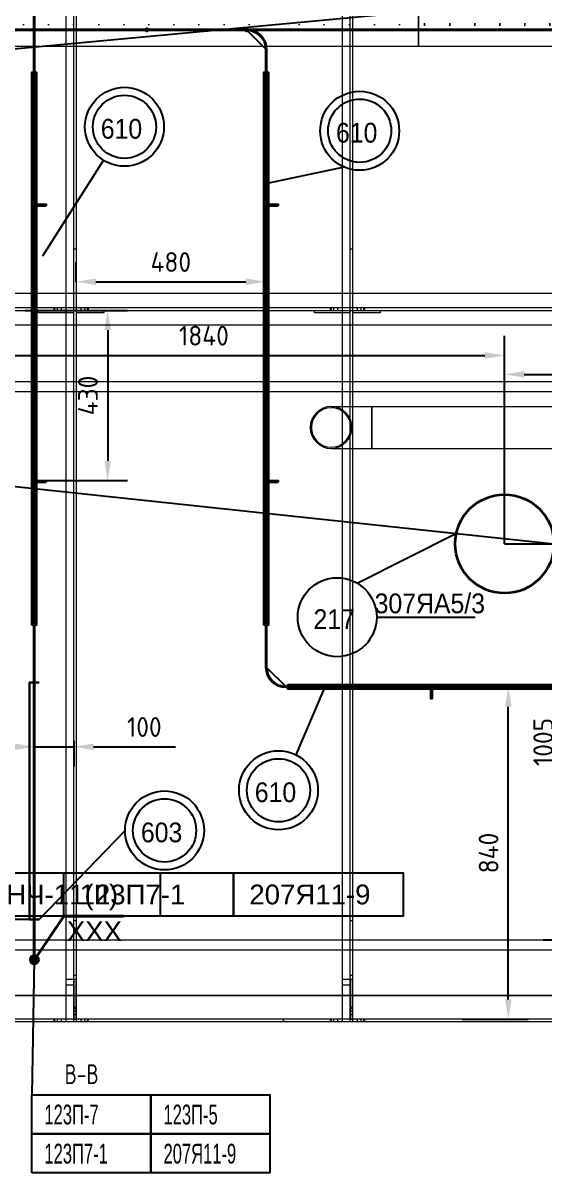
# Model space of a CAD drawing. Header units: millimetres. Extents: x -35117 to 70520, y -28859 to 27816.
# Drawn here: x 189 to 1509, y -14591 to -11680 of the extents above; entities that cross this region are included whole.
import ezdxf

# ---------------------------------------------------------------- set-up
doc = ezdxf.new("R2010")
doc.units = ezdxf.units.MM
for name, color, linetype in [('-1114', 7, 'Continuous'), ('-1513', 7, 'Continuous'), ('CABLE', 6, 'Continuous'), ('DIMENSION', 1, 'Continuous'), ('EQUIPMENT', 7, 'Continuous'), ('FORM', 7, 'Continuous'), ('Kabeli', 7, 'Continuous'), ('KabeliError', 7, 'Continuous'), ('Выноски', 7, 'Continuous'), ('ВыноскиНаПолеЧертежа', 7, 'Continuous'), ('Насыщение', 7, 'Continuous'), ('ПозицииОборудования', 7, 'Continuous'), ('ЭСН', 255, 'Continuous')]:
    doc.layers.add(name, color=color, linetype=linetype)
for name, color, linetype, lineweight in [('Hull', 1, 'Continuous', 40), ('Other', 3, 'Continuous', 60), ('ТРАССЫ', 7, 'Continuous', 40)]:
    doc.layers.add(name, color=color, linetype=linetype, lineweight=lineweight)
doc.styles.add('SIMPLEX', font='simplex.shx', dxfattribs={"width": 0.9, "height": 50})
doc.styles.get("Standard").update_dxf_attribs({"font": 'arial.ttf'})
doc.styles.add('Standard1', font='simplex.shx', dxfattribs={"height": 2.5})
doc.dimstyles.new('М_20 -1', dxfattribs={"dimscale": 0, "dimtxt": 50, "dimasz": 50, "dimexe": 50, "dimexo": 0, "dimgap": 25, "dimtad": 1, "dimdec": 0, "dimrnd": 5, "dimdsep": 46, "dimtxsty": 'SIMPLEX', "dimcen": 50, "dimclrd": 1, "dimclre": 1, "dimclrt": 3, "dimadec": 0, "dimazin": 0, "dimtfac": 1, "dimtdec": 0, "dimtmove": 0, "dimatfit": 3, "dimfxl": 1, "dimtolj": 1, "dimtzin": 0, "dimarcsym": 0})

# ---------------------------------------------------------------- blocks, each defined once
blk = doc.blocks.new('*U61')
at = {"layer": 'ЭСН', "lineweight": 30}
blk.add_lwpolyline([(600, -25), (600, 0), (0, 0), (0, -25)], dxfattribs=at)
blk = doc.blocks.new('*D83')
at = {"layer": 'Defpoints', "color": 0, "linetype": 'Continuous'}
for p in [(217.9, -13496.6), (318.1, -13496.6), (318.1, -13511.9)]:
    blk.add_point(p, dxfattribs=at)
at = {"layer": 'DIMENSION', "color": 1, "linetype": 'Continuous', "lineweight": -2}
for p, q in [((217.9, -13496.6), (217.9, -13561.9)), ((318.1, -13496.6), (318.1, -13561.9)), ((167.9, -13511.9), (117.9, -13511.9)), ((217.9, -13511.9), (318.1, -13511.9)), ((368.1, -13511.9), (575.2, -13511.9))]:
    blk.add_line(p, q, dxfattribs=at)
at = {"layer": 'DIMENSION', "color": 1, "linetype": 'Continuous'}
for points in [[(167.9, -13503.6), (167.9, -13520.3), (217.9, -13511.9)], [(368.1, -13503.6), (368.1, -13520.3), (318.1, -13511.9)]]:
    blk.add_solid(points, dxfattribs=at)
at = {"layer": 'DIMENSION', "color": 3, "linetype": 'Continuous', "insert": (496.6, -13461.9), "char_height": 50, "attachment_point": 5, "style": 'SIMPLEX'}
blk.add_mtext('\\A1;100', dxfattribs=at)
blk = doc.blocks.new('*D84')
at = {"layer": 'Defpoints', "color": 0, "linetype": 'Continuous'}
for p in [(205.4, -13949.3), (-6.1, -14201.2), (156.3, -14201.2)]:
    blk.add_point(p, dxfattribs=at)
at = {"layer": 'DIMENSION', "color": 1, "linetype": 'Continuous', "lineweight": -2}
for p, q in [((205.4, -13949.3), (-56.1, -13949.3)), ((-6.1, -13999.3), (-6.1, -14151.2)), ((156.3, -14201.2), (-56.1, -14201.2))]:
    blk.add_line(p, q, dxfattribs=at)
at = {"layer": 'DIMENSION', "color": 1, "linetype": 'Continuous'}
for points in [[(-14.4, -13999.3), (2.2, -13999.3), (-6.1, -13949.3)], [(-14.4, -14151.2), (2.2, -14151.2), (-6.1, -14201.2)]]:
    blk.add_solid(points, dxfattribs=at)
at = {"layer": 'DIMENSION', "color": 3, "linetype": 'Continuous', "insert": (-56.1, -14075.3), "char_height": 50, "attachment_point": 5, "rotation": 90, "style": 'SIMPLEX'}
blk.add_mtext('\\A1;250', dxfattribs=at)
blk = doc.blocks.new('*D96')
at = {"layer": 'Defpoints', "color": 0, "linetype": 'Continuous'}
for p in [(195.2, -12407.2), (247.9, -12838.3), (403.8, -12838.3)]:
    blk.add_point(p, dxfattribs=at)
at = {"layer": 'DIMENSION', "color": 1, "linetype": 'Continuous', "lineweight": -2}
for p, q in [((195.2, -12407.2), (453.8, -12407.2)), ((403.8, -12457.2), (403.8, -12788.3)), ((247.9, -12838.3), (453.8, -12838.3))]:
    blk.add_line(p, q, dxfattribs=at)
at = {"layer": 'DIMENSION', "color": 1, "linetype": 'Continuous'}
for points in [[(395.5, -12457.2), (412.2, -12457.2), (403.8, -12407.2)], [(395.5, -12788.3), (412.2, -12788.3), (403.8, -12838.3)]]:
    blk.add_solid(points, dxfattribs=at)
at = {"layer": 'DIMENSION', "color": 3, "linetype": 'Continuous', "insert": (353.8, -12622.8), "char_height": 50, "attachment_point": 5, "rotation": 90, "style": 'SIMPLEX'}
blk.add_mtext('\\A1;430', dxfattribs=at)
blk = doc.blocks.new('*D98')
at = {"layer": 'Defpoints', "color": 0, "linetype": 'Continuous'}
for p in [(803.5, -12170.3), (324.1, -12335), (803.5, -12334.9)]:
    blk.add_point(p, dxfattribs=at)
at = {"layer": 'DIMENSION', "color": 1, "linetype": 'Continuous', "lineweight": -2}
for p, q in [((803.5, -12170.3), (803.5, -12384.9)), ((324.1, -12335), (324.1, -12284.9)), ((374.1, -12334.9), (753.5, -12334.9))]:
    blk.add_line(p, q, dxfattribs=at)
at = {"layer": 'DIMENSION', "color": 1, "linetype": 'Continuous'}
for points in [[(374.1, -12326.5), (374.1, -12343.2), (324.1, -12334.9)], [(753.5, -12326.5), (753.5, -12343.2), (803.5, -12334.9)]]:
    blk.add_solid(points, dxfattribs=at)
at = {"layer": 'DIMENSION', "color": 3, "linetype": 'Continuous', "insert": (563.8, -12284.9), "char_height": 50, "attachment_point": 5, "style": 'SIMPLEX'}
blk.add_mtext('\\A1;480', dxfattribs=at)
blk = doc.blocks.new('*D99')
at = {"layer": 'Defpoints', "color": 0, "linetype": 'Continuous'}
for p in [(1418.6, -13360.5), (1469.8, -13360.5), (1302, -14201.2)]:
    blk.add_point(p, dxfattribs=at)
at = {"layer": 'DIMENSION', "color": 1, "linetype": 'Continuous', "lineweight": -2}
for p, q in [((1469.8, -13360.5), (1368.6, -13360.5)), ((1418.6, -14151.2), (1418.6, -13410.5)), ((1302, -14201.2), (1468.6, -14201.2))]:
    blk.add_line(p, q, dxfattribs=at)
at = {"layer": 'DIMENSION', "color": 1, "linetype": 'Continuous'}
for points in [[(1410.3, -13410.5), (1426.9, -13410.5), (1418.6, -13360.5)], [(1410.3, -14151.2), (1426.9, -14151.2), (1418.6, -14201.2)]]:
    blk.add_solid(points, dxfattribs=at)
at = {"layer": 'DIMENSION', "color": 3, "linetype": 'Continuous', "insert": (1368.6, -13780.9), "char_height": 50, "attachment_point": 5, "rotation": 90, "style": 'SIMPLEX'}
blk.add_mtext('\\A1;840', dxfattribs=at)
blk = doc.blocks.new('*D137')
at = {"layer": 'Defpoints', "color": 0, "linetype": 'Continuous'}
for p in [(1409.1, -12998.2), (1557, -14001.2), (1573.5, -14001.2)]:
    blk.add_point(p, dxfattribs=at)
at = {"layer": 'DIMENSION', "color": 1, "linetype": 'Continuous', "lineweight": -2}
for p, q in [((1409.1, -12998.2), (1607, -12998.2)), ((1557, -13048.2), (1557, -13951.2)), ((1573.5, -14001.2), (1507, -14001.2))]:
    blk.add_line(p, q, dxfattribs=at)
at = {"layer": 'DIMENSION', "color": 1, "linetype": 'Continuous'}
for points in [[(1548.7, -13048.2), (1565.3, -13048.2), (1557, -12998.2)], [(1548.7, -13951.2), (1565.3, -13951.2), (1557, -14001.2)]]:
    blk.add_solid(points, dxfattribs=at)
at = {"layer": 'DIMENSION', "color": 3, "linetype": 'Continuous', "insert": (1507, -13499.7), "char_height": 50, "attachment_point": 5, "rotation": 90, "style": 'SIMPLEX'}
blk.add_mtext('\\A1;1005', dxfattribs=at)
blk = doc.blocks.new('*D138')
at = {"layer": 'Defpoints', "color": 0, "linetype": 'Continuous'}
for p in [(2218, -12569.3), (2218, -12895.6), (1409.1, -12998.2)]:
    blk.add_point(p, dxfattribs=at)
at = {"layer": 'DIMENSION', "color": 1, "linetype": 'Continuous', "lineweight": -2}
for p, q in [((1409.1, -12998.2), (1409.1, -12519.3)), ((2218, -12895.6), (2218, -12519.3)), ((1459.1, -12569.3), (2168, -12569.3))]:
    blk.add_line(p, q, dxfattribs=at)
at = {"layer": 'DIMENSION', "color": 1, "linetype": 'Continuous'}
for points in [[(1459.1, -12561), (1459.1, -12577.7), (1409.1, -12569.3)], [(2168, -12561), (2168, -12577.7), (2218, -12569.3)]]:
    blk.add_solid(points, dxfattribs=at)
at = {"layer": 'DIMENSION', "color": 3, "linetype": 'Continuous', "insert": (1813.5, -12519.3), "char_height": 50, "attachment_point": 5, "style": 'SIMPLEX'}
blk.add_mtext('\\A1;810', dxfattribs=at)
blk = doc.blocks.new('*D139')
at = {"layer": 'Defpoints', "color": 0, "linetype": 'Continuous'}
for p in [(1409.1, -12521.4), (-432.9, -12998.2), (1409.1, -12998.2)]:
    blk.add_point(p, dxfattribs=at)
at = {"layer": 'DIMENSION', "color": 1, "linetype": 'Continuous', "lineweight": -2}
for p, q in [((-432.9, -12998.2), (-432.9, -12471.4)), ((1409.1, -12998.2), (1409.1, -12471.4)), ((-382.9, -12521.4), (1359.1, -12521.4))]:
    blk.add_line(p, q, dxfattribs=at)
at = {"layer": 'DIMENSION', "color": 1, "linetype": 'Continuous'}
for points in [[(-382.9, -12513.1), (-382.9, -12529.8), (-432.9, -12521.4)], [(1359.1, -12513.1), (1359.1, -12529.8), (1409.1, -12521.4)]]:
    blk.add_solid(points, dxfattribs=at)
at = {"layer": 'DIMENSION', "color": 3, "linetype": 'Continuous', "insert": (647.6, -12471.4), "char_height": 50, "attachment_point": 5, "style": 'SIMPLEX'}
blk.add_mtext('\\A1;1840', dxfattribs=at)
blk = doc.blocks.new('*U369')
for p, q in [((0, 0), (74.4, 110.2)), ((74.4, 110.2), (225.6, 110.2))]:
    blk.add_line(p, q)
blk.add_circle((0, 0), 10)
blk.add_circle((0, 0), 10)
for tag, p in [('НАЗВАНИЕ_ПЕРЕХОДА', (86.2, 116.4)), ('СПРАВКА_ПЕРЕХОДА', (82, 47.2))]:
    blk.add_attdef(tag, p, '', height=50)
at = {"flags": 1}
for tag, p in [('ДЛИНА_ПЕРЕХОДА', (104.7, -170.5)), ('СУФИКС', (95, -250.5)), ('ID_перех', (95, -319.4))]:
    blk.add_attdef(tag, p, '', height=50, dxfattribs=at)

msp = doc.modelspace()

# ---------------------------------------------------------------- hatches: boundary and pattern name
at = {"layer": 'CABLE', "lineweight": 0}
h = msp.add_hatch(dxfattribs=at)
h.set_pattern_fill('DOTS', color=6, scale=40)
h.paths.add_polyline_path([(-1809.16, -11438.228), (-1809.16, -11738.228), (1190.84, -11738.228), (1190.84, -11438.228)])
edge = h.paths.add_edge_path()
edge.add_line((-2259.159, -11888.228), (-1959.16, -11888.228))
edge.add_arc((-1809.16, -11888.228), 150, 135.000086, 180.000063, ccw=False)
edge.add_arc((-1809.16, -11888.228), 150, 89.999937, 134.999914, ccw=False)
edge.add_line((-1809.16, -11738.228), (-1809.16, -11438.228))
edge.add_arc((-1809.16, -11888.227), 449.999, 90.000073, 135.000109)
edge.add_arc((-1809.161, -11888.228), 449.999, 134.999995, 180.000057)
h.paths.add_polyline_path([(-2259.159, -11888.228), (-2259.159, -14201.247), (-1959.16, -14201.247), (-1959.16, -11888.228)])
at = {"layer": 'ТРАССЫ'}
h = msp.add_hatch(dxfattribs=at)
h.set_pattern_fill('DOTS', color=6, scale=40)
h.paths.add_polyline_path([(1190.84, -11438.228), (1190.84, -11738.228), (2184.492, -11738.228), (2184.492, -11438.228)])

# ---------------------------------------------------------------- linework, layer by layer
at = {"layer": '-1114', "color": 4, "lineweight": 0}
for p, q in [((318.066, -13951.247), (324.067, -13951.247)), ((1018.066, -13951.247), (1024.067, -13951.247))]:
    msp.add_line(p, q, dxfattribs=at)
at = {"layer": '-1513', "color": 34, "lineweight": 0}
for p, q in [((2359.32, -14141.247), (-3176.02, -14141.247)), ((-3176.02, -14141.247), (2359.32, -14141.247))]:
    msp.add_line(p, q, dxfattribs=at)
for points in [[(211.901, -13204.322), (211.901, -11804.322), (223.901, -11804.322), (223.901, -13204.322)], [(799.511, -13204.322), (799.511, -11804.322), (811.511, -11804.322), (811.511, -13204.322)], [(859.829, -13354.496), (2259.829, -13354.496), (2259.829, -13366.496), (859.829, -13366.496)]]:
    msp.add_lwpolyline(points, close=True)
for points in [[(219.901, -12170.322), (215.901, -12170.322), (215.901, -12138.322), (247.901, -12138.322), (247.901, -12142.322)], [(219.901, -12170.322), (219.901, -12142.322), (247.901, -12142.322)], [(807.511, -12170.322), (803.511, -12170.322), (803.511, -12138.322), (835.511, -12138.322), (835.511, -12142.322)], [(807.511, -12170.322), (807.511, -12142.322), (835.511, -12142.322)], [(219.901, -12870.322), (215.901, -12870.322), (215.901, -12838.322), (247.901, -12838.322), (247.901, -12842.322)], [(219.901, -12870.322), (219.901, -12842.322), (247.901, -12842.322)], [(807.511, -12870.322), (803.511, -12870.322), (803.511, -12838.322), (835.511, -12838.322), (835.511, -12842.322)], [(807.511, -12870.322), (807.511, -12842.322), (835.511, -12842.322)], [(1193.829, -13362.496), (1193.829, -13358.496), (1225.829, -13358.496), (1225.829, -13390.496), (1221.829, -13390.496)], [(1193.829, -13362.496), (1221.829, -13362.496), (1221.829, -13390.496)]]:
    msp.add_lwpolyline(points)
at = {"layer": 'CABLE', "color": 6, "lineweight": 0}
for points in [[(-1809.16, -11438.228), (-1809.16, -11738.228), (1190.84, -11738.228), (1190.84, -11438.228), (-1809.16, -11438.228)], [(1190.84, -11438.228), (1190.84, -11738.228), (2184.492, -11738.228), (2184.492, -11438.228), (1190.84, -11438.228)]]:
    msp.add_lwpolyline(points, dxfattribs=at)
at = {"layer": 'CABLE', "color": 6, "linetype": 'Continuous', "lineweight": 50}
msp.add_circle((217.901, -14051.247), 8.849, dxfattribs=at)
at = {"layer": 'EQUIPMENT', "color": 2, "linetype": 'Continuous', "lineweight": 35}
msp.add_circle((1409.066, -12998.247), 125, dxfattribs=at)
at = {"layer": 'Hull', "color": 86, "linetype": 'Continuous', "lineweight": 20}
for p, q in [((268.066, -12401.247), (-375.933, -12401.247)), ((-375.933, -12407.247), (268.066, -12407.247)), ((268.066, -12407.247), (268.066, -12401.247)), ((268.066, -12401.247), (268.066, -12407.247)), ((270.35, -12401.247), (268.066, -12401.247)), ((268.066, -12407.247), (270.35, -12407.247)), ((270.35, -12407.247), (270.35, -12401.247)), ((276.854, -12401.247), (270.35, -12401.247)), ((270.35, -12407.247), (276.854, -12407.247)), ((276.854, -12407.247), (276.854, -12401.247)), ((286.586, -12401.247), (276.854, -12401.247)), ((276.854, -12407.247), (286.586, -12407.247)), ((286.586, -12407.247), (286.586, -12401.247)), ((298.066, -12401.247), (286.586, -12401.247)), ((286.586, -12407.247), (298.066, -12407.247)), ((298.066, -12401.247), (298.066, -12407.247)), ((324.067, -12401.247), (298.066, -12401.247)), ((298.066, -12407.247), (324.067, -12407.247)), ((324.067, -12401.247), (324.067, -12407.247)), ((335.547, -12401.247), (324.067, -12401.247)), ((324.067, -12407.247), (335.547, -12407.247)), ((335.547, -12401.247), (335.547, -12407.247)), ((345.279, -12401.247), (335.547, -12401.247)), ((335.547, -12407.247), (345.279, -12407.247)), ((345.279, -12401.247), (345.279, -12407.247)), ((351.783, -12401.247), (345.279, -12401.247)), ((345.279, -12407.247), (351.783, -12407.247)), ((351.783, -12401.247), (351.783, -12407.247)), ((354.066, -12401.247), (351.783, -12401.247)), ((351.783, -12407.247), (354.066, -12407.247)), ((354.066, -12401.247), (354.066, -12407.247)), ((968.066, -12401.247), (354.066, -12401.247)), ((354.066, -12407.247), (354.066, -12401.247)), ((354.066, -12407.247), (968.066, -12407.247)), ((968.066, -12407.247), (968.066, -12401.247)), ((968.066, -12401.247), (968.066, -12407.247)), ((970.35, -12401.247), (968.066, -12401.247)), ((968.066, -12407.247), (970.35, -12407.247)), ((970.35, -12407.247), (970.35, -12401.247)), ((976.854, -12401.247), (970.35, -12401.247)), ((970.35, -12407.247), (976.854, -12407.247)), ((976.854, -12407.247), (976.854, -12401.247)), ((986.586, -12401.247), (976.854, -12401.247)), ((976.854, -12407.247), (986.586, -12407.247)), ((986.586, -12407.247), (986.586, -12401.247)), ((998.066, -12401.247), (986.586, -12401.247)), ((986.586, -12407.247), (998.066, -12407.247)), ((998.066, -12401.247), (998.066, -12407.247)), ((1024.067, -12401.247), (998.066, -12401.247)), ((998.066, -12407.247), (1024.067, -12407.247)), ((1024.067, -12401.247), (1024.067, -12407.247)), ((1035.547, -12401.247), (1024.067, -12401.247)), ((1024.067, -12407.247), (1035.547, -12407.247)), ((1035.547, -12401.247), (1035.547, -12407.247)), ((1045.279, -12401.247), (1035.547, -12401.247)), ((1035.547, -12407.247), (1045.279, -12407.247)), ((1045.279, -12401.247), (1045.279, -12407.247)), ((1051.783, -12401.247), (1045.279, -12401.247)), ((1045.279, -12407.247), (1051.783, -12407.247)), ((1051.783, -12401.247), (1051.783, -12407.247)), ((1054.067, -12401.247), (1051.783, -12401.247)), ((1051.783, -12407.247), (1054.067, -12407.247)), ((1054.067, -12401.247), (1054.067, -12407.247)), ((1718.066, -12401.247), (1054.067, -12401.247)), ((1054.067, -12407.247), (1054.067, -12401.247)), ((1054.067, -12407.247), (1718.066, -12407.247)), ((318.066, -14091.247), (318.066, -13951.247)), ((324.067, -13951.247), (324.067, -14091.247)), ((1018.066, -14091.247), (1018.066, -13951.247)), ((1024.067, -13951.247), (1024.067, -14091.247)), ((324.067, -14091.247), (318.066, -14091.247)), ((318.066, -14101.247), (318.066, -14091.247)), ((324.067, -14101.247), (318.066, -14101.247)), ((318.066, -14101.247), (318.066, -14171.247)), ((324.067, -14101.247), (318.066, -14101.247)), ((324.067, -14091.247), (324.067, -14101.247)), ((324.067, -14171.247), (324.067, -14101.247)), ((1024.067, -14091.247), (1018.066, -14091.247)), ((1018.066, -14101.247), (1018.066, -14091.247)), ((1024.067, -14101.247), (1018.066, -14101.247)), ((1018.066, -14101.247), (1018.066, -14171.247)), ((1024.067, -14101.247), (1018.066, -14101.247)), ((1024.067, -14091.247), (1024.067, -14101.247)), ((1024.067, -14171.247), (1024.067, -14101.247)), ((318.066, -14171.247), (324.067, -14171.247)), ((324.067, -14171.247), (318.066, -14171.247)), ((318.066, -14171.247), (318.066, -14173.531)), ((318.066, -14173.531), (324.067, -14173.531)), ((318.066, -14173.531), (318.066, -14180.033)), ((324.067, -14173.531), (324.067, -14171.247)), ((324.067, -14180.033), (324.067, -14173.531)), ((1018.066, -14171.247), (1024.067, -14171.247)), ((1024.067, -14171.247), (1018.066, -14171.247)), ((1018.066, -14171.247), (1018.066, -14173.531)), ((1018.066, -14173.531), (1024.067, -14173.531)), ((1018.066, -14173.531), (1018.066, -14180.033)), ((1024.067, -14173.531), (1024.067, -14171.247)), ((1024.067, -14180.033), (1024.067, -14173.531)), ((268.066, -14201.247), (-308.934, -14201.247)), ((268.066, -14207.247), (268.066, -14201.247)), ((268.066, -14201.247), (268.066, -14207.247)), ((270.35, -14201.247), (268.066, -14201.247)), ((270.35, -14207.247), (270.35, -14201.247)), ((276.854, -14201.247), (270.35, -14201.247)), ((276.854, -14207.247), (276.854, -14201.247)), ((286.586, -14201.247), (276.854, -14201.247)), ((286.586, -14207.247), (286.586, -14201.247)), ((298.066, -14201.247), (286.586, -14201.247)), ((298.066, -14201.247), (298.066, -14207.247)), ((324.067, -14201.247), (298.066, -14201.247)), ((318.066, -14180.033), (324.067, -14180.033)), ((318.066, -14180.033), (318.066, -14189.766)), ((318.066, -14189.766), (324.067, -14189.766)), ((318.066, -14189.766), (318.066, -14201.247)), ((318.066, -14201.247), (324.067, -14201.247)), ((324.067, -14189.766), (324.067, -14180.033)), ((324.067, -14201.247), (324.067, -14189.766)), ((324.067, -14201.247), (324.067, -14207.247)), ((335.547, -14201.247), (324.067, -14201.247)), ((335.547, -14201.247), (335.547, -14207.247)), ((345.279, -14201.247), (335.547, -14201.247)), ((345.279, -14201.247), (345.279, -14207.247)), ((351.783, -14201.247), (345.279, -14201.247)), ((351.783, -14201.247), (351.783, -14207.247)), ((354.066, -14201.247), (351.783, -14201.247)), ((354.066, -14201.247), (354.066, -14207.247)), ((849.067, -14201.247), (354.066, -14201.247)), ((354.066, -14207.247), (354.066, -14201.247)), ((849.067, -14201.247), (849.067, -14207.247)), ((968.066, -14201.247), (849.067, -14201.247)), ((849.067, -14207.247), (849.067, -14201.247)), ((968.066, -14207.247), (968.066, -14201.247)), ((968.066, -14201.247), (968.066, -14207.247)), ((970.35, -14201.247), (968.066, -14201.247)), ((970.35, -14207.247), (970.35, -14201.247)), ((976.854, -14201.247), (970.35, -14201.247)), ((976.854, -14207.247), (976.854, -14201.247)), ((986.586, -14201.247), (976.854, -14201.247)), ((986.586, -14207.247), (986.586, -14201.247)), ((998.066, -14201.247), (986.586, -14201.247)), ((998.066, -14201.247), (998.066, -14207.247)), ((1024.067, -14201.247), (998.066, -14201.247)), ((1018.066, -14180.033), (1024.067, -14180.033)), ((1018.066, -14180.033), (1018.066, -14189.766)), ((1018.066, -14189.766), (1024.067, -14189.766)), ((1018.066, -14189.766), (1018.066, -14201.247)), ((1018.066, -14201.247), (1024.067, -14201.247)), ((1024.067, -14189.766), (1024.067, -14180.033)), ((1024.067, -14201.247), (1024.067, -14189.766)), ((1024.067, -14201.247), (1024.067, -14207.247)), ((1035.547, -14201.247), (1024.067, -14201.247)), ((1035.547, -14201.247), (1035.547, -14207.247)), ((1045.279, -14201.247), (1035.547, -14201.247)), ((1045.279, -14201.247), (1045.279, -14207.247)), ((1051.783, -14201.247), (1045.279, -14201.247)), ((1051.783, -14201.247), (1051.783, -14207.247)), ((1054.067, -14201.247), (1051.783, -14201.247)), ((1054.067, -14201.247), (1054.067, -14207.247)), ((1651.066, -14201.247), (1054.067, -14201.247)), ((1054.067, -14207.247), (1054.067, -14201.247)), ((-3180.934, -14207.247), (2419.066, -14207.247)), ((-308.934, -14207.247), (268.066, -14207.247)), ((354.066, -14207.247), (849.067, -14207.247)), ((849.067, -14207.247), (968.066, -14207.247)), ((1054.067, -14207.247), (1651.066, -14207.247))]:
    msp.add_line(p, q, dxfattribs=at)
for points in [[(318.066, -11267.733), (288.426, -11267.732), (2359.246, -11267.748), (2359.121, -14141.216), (-3116.269, -14141.265), (-3116.269, -10157.28), (318.066, -10157.33), (318.066, -10507.331), (-475.325, -10507.348), (-475.325, -10851.537), (318.066, -10851.475), (318.066, -11267.733)], [(1018.066, -11695.247), (1018.066, -11214.398), (998.066, -11238.233), (998.066, -11695.247), (1018.066, -11695.247)], [(1024.067, -11207.247), (1024.067, -11695.247), (1018.066, -11695.247), (1018.066, -11207.247), (1024.067, -11207.247)], [(318.066, -11695.247), (318.066, -11273.397), (298.066, -11297.232), (298.066, -11695.247), (318.066, -11695.247)], [(324.067, -11266.247), (324.067, -11695.247), (318.066, -11695.247), (318.066, -11266.247), (324.067, -11266.247)], [(318.066, -14207.246), (318.066, -11695.247), (298.066, -11695.247), (298.066, -14207.246)], [(318.066, -14207.246), (318.066, -11695.247), (324.067, -11695.247)], [(324.067, -11695.247), (324.067, -14207.246)], [(1018.066, -14207.245), (1018.066, -11695.247), (998.066, -11695.247), (998.066, -14207.245)], [(1018.066, -14207.245), (1018.066, -11695.247), (1024.067, -11695.247)], [(1024.067, -11695.247), (1024.067, -14207.245)], [(324.067, -12251.247), (324.067, -12401.247), (318.066, -12401.247), (318.066, -12251.247), (324.067, -12251.247)], [(1024.067, -12251.247), (1024.067, -12401.247), (1018.066, -12401.247), (1018.066, -12251.247), (1024.067, -12251.247)], [(-195.934, -12364.247), (-195.934, -12444.247), (1544.066, -12444.247), (1544.066, -12364.247), (-195.934, -12364.247)], [(228.067, -12407.247), (317.067, -12407.247), (317.067, -12413.247), (228.067, -12413.247), (228.067, -12407.247)], [(325.066, -12407.247), (394.066, -12407.247), (394.066, -12413.247), (325.066, -12413.247), (325.066, -12407.247)], [(928.067, -12407.247), (1017.067, -12407.247), (1017.067, -12413.247), (928.067, -12413.247), (928.067, -12407.247)], [(1025.066, -12407.247), (1094.066, -12407.247), (1094.066, -12413.247), (1025.066, -12413.247), (1025.066, -12407.247)], [(318.066, -14101.247), (298.066, -14101.247), (298.066, -14114.639), (318.066, -14114.639), (318.066, -14101.247)], [(1018.066, -14101.247), (998.066, -14101.247), (998.066, -14114.639), (1018.066, -14114.639), (1018.066, -14101.247)], [(2359.32, -14201.248), (-3176.02, -14201.247), (-3176.02, -14141.247)]]:
    msp.add_lwpolyline(points, dxfattribs=at)
at = {"layer": 'Kabeli', "color": 5}
for points in [[(-1284.697, -10208.955), (-1285.032, -10209.145), (-1285.032, -11647.325), (-1235.032, -11697.325), (503.318, -11697.325), (503.318, -11697.325), (755.511, -11697.325), (1588.105, -11697.325), (1638.105, -11647.325), (1638.105, -11311.92), (1638.439, -11311.73)], [(-1284.697, -10208.955), (-1285.032, -10209.145), (-1285.032, -11647.325), (-1235.032, -11697.325), (503.318, -11697.325), (503.318, -11697.325), (755.511, -11697.325), (1588.105, -11697.325), (1638.105, -11647.325), (1638.105, -11311.92), (1638.439, -11311.73)], [(1638.439, -11311.73), (1638.105, -11311.92), (1638.105, -11647.325), (1588.105, -11697.325), (755.511, -11697.325), (503.318, -11697.325), (503.318, -11697.325), (-1235.032, -11697.325), (-1235.032, -11697.325), (-1335.032, -11697.325), (-1515.958, -11697.325), (-1515.958, -11697.325), (-1803.55, -11697.325), (-2003.55, -11897.325), (-2003.55, -12158.301), (-2003.55, -13290.999), (-1953.55, -13340.999), (-1578.263, -13340.999), (-1528.263, -13390.999), (-1528.263, -14001.247), (-1528.263, -14239.448), (-1528.263, -14239.448)], [(1638.439, -11311.73), (1638.105, -11311.92), (1638.105, -11647.325), (1588.105, -11697.325), (755.511, -11697.325), (503.318, -11697.325), (503.318, -11697.325), (-1235.032, -11697.325), (-1235.032, -11697.325), (-1335.032, -11697.325), (-1515.958, -11697.325), (-1515.958, -11697.325), (-1803.55, -11697.325), (-2003.55, -11897.325), (-2003.55, -12158.301), (-2003.55, -13290.999), (-1953.55, -13340.999), (-1578.263, -13340.999), (-1528.263, -13390.999), (-1528.263, -14001.247), (-1528.263, -14239.448), (-1528.263, -14239.448)], [(2269.961, -13360.496), (855.511, -13360.496), (805.511, -13310.496), (805.511, -11747.325), (755.511, -11697.325), (755.511, -11697.325), (755.511, -11697.325), (503.318, -11697.325), (503.318, -11697.325), (-1235.032, -11697.325), (-1235.032, -11697.325), (-1335.032, -11697.325), (-1515.958, -11697.325), (-1515.958, -11697.325), (-1803.55, -11697.325), (-2003.55, -11897.325), (-2003.55, -12158.301), (-2003.55, -13290.999), (-1953.55, -13340.999), (-1578.263, -13340.999), (-1528.263, -13390.999), (-1528.263, -14001.247), (-1528.263, -14239.448), (-1528.263, -14239.448)], [(-1257.428, -14051.057), (-1257.762, -14051.247), (-1478.263, -14051.247), (-1528.263, -14001.247), (-1528.263, -14001.247), (-1528.263, -14001.247), (-1528.263, -13390.999), (-1578.263, -13340.999), (-1953.55, -13340.999), (-2003.55, -13290.999), (-2003.55, -12158.301), (-2003.55, -11897.325), (-1803.55, -11697.325), (-1515.958, -11697.325), (-1515.958, -11697.325), (-1335.032, -11697.325), (-1235.032, -11697.325), (-1235.032, -11697.325), (503.318, -11697.325), (503.318, -11697.325), (755.511, -11697.325), (1588.105, -11697.325)], [(-1257.428, -14051.057), (-1257.762, -14051.247), (-1478.263, -14051.247), (-1528.263, -14001.247), (-1528.263, -14001.247), (-1528.263, -14001.247), (-1528.263, -13390.999), (-1578.263, -13340.999), (-1953.55, -13340.999), (-2003.55, -13290.999), (-2003.55, -12158.301), (-2003.55, -11897.325), (-1803.55, -11697.325), (-1515.958, -11697.325), (-1515.958, -11697.325), (-1335.032, -11697.325), (-1235.032, -11697.325), (-1235.032, -11697.325), (503.318, -11697.325), (503.318, -11697.325), (755.511, -11697.325), (1588.105, -11697.325)], [(-1865.362, -12614.94), (-1865.362, -12614.94), (-1953.55, -12614.94), (-2003.55, -12564.94), (-2003.55, -12158.301), (-2003.55, -12158.301), (-2003.55, -11897.325), (-1803.55, -11697.325), (-1515.958, -11697.325), (-1515.958, -11697.325), (-1335.032, -11697.325), (-1235.032, -11697.325), (-1235.032, -11697.325), (503.318, -11697.325), (503.318, -11697.325), (755.511, -11697.325), (755.511, -11697.325), (755.511, -11697.325), (805.511, -11747.325), (805.511, -13310.496), (855.511, -13360.496), (2269.961, -13360.496)], [(-1431.753, -12172.225), (-1431.753, -12172.225), (-1335.032, -12172.225), (-1285.032, -12122.225), (-1285.032, -12095.143), (-1285.032, -12095.143), (-1285.032, -11747.325), (-1335.032, -11697.325), (-1335.032, -11697.325), (-1335.032, -11697.325), (-1235.032, -11697.325), (-1235.032, -11697.325), (503.318, -11697.325), (503.318, -11697.325), (755.511, -11697.325), (755.511, -11697.325), (755.511, -11697.325), (805.511, -11747.325), (805.511, -13310.496), (855.511, -13360.496), (2269.961, -13360.496), (2319.961, -13410.496), (2319.961, -13451.247), (2320.295, -13451.057)]]:
    msp.add_lwpolyline(points, dxfattribs=at)
at = {"layer": 'Kabeli', "color": 231}
for points in [[(218.235, -14051.057), (217.901, -14051.247), (217.901, -11563.935), (217.901, -11563.935), (167.901, -11513.935), (167.901, -11513.935), (45.947, -11513.935), (45.947, -11513.935), (45.947, -11513.935), (-4.053, -11463.935), (-4.053, -11463.935), (-4.053, -11463.935), (-4.053, -10209.145), (-3.719, -10208.955)], [(218.235, -14051.057), (217.901, -14051.247), (217.901, -11563.935), (217.901, -11563.935), (267.901, -11513.935), (396, -11513.935), (396, -11513.935), (1380.782, -11513.935), (2124.425, -11513.935), (2124.425, -11513.935), (2359.02, -11513.935), (2643.004, -11513.935), (2643.004, -11513.935)]]:
    msp.add_lwpolyline(points, dxfattribs=at)
at = {"layer": 'Kabeli', "color": 2}
for centre in [(503.318, -11697.325), (503.318, -11697.325), (755.511, -11697.325)]:
    msp.add_circle(centre, 4, dxfattribs=at)
at = {"layer": 'Kabeli', "color": 6}
msp.add_circle((217.901, -14051.247), 4, dxfattribs=at)
msp.add_circle((217.901, -14051.247), 4, dxfattribs=at)
at = {"layer": 'KabeliError', "color": 231}
for points in [[(-5386.639, -12261.815), (2643.004, -11513.935)], [(-5386.639, -12261.815), (1534.066, -12998.247)]]:
    msp.add_lwpolyline(points, dxfattribs=at)
at = {"layer": 'Other', "color": 251, "linetype": 'Continuous', "lineweight": 20}
for p, q in [((2484.207, -12588.403), (-1648.49, -12588.403)), ((2484.207, -12613.403), (-1648.49, -12613.403)), ((969.873, -12650.788), (1072.873, -12650.788)), ((1072.873, -12756.788), (1072.873, -12650.788)), ((1072.874, -12650.788), (1072.874, -12756.788)), ((1072.874, -12650.788), (2302.053, -12650.788)), ((969.873, -12756.788), (1072.873, -12756.788)), ((1072.874, -12756.788), (2302.053, -12756.788))]:
    msp.add_line(p, q, dxfattribs=at)
at = {"layer": 'Other', "color": 5, "linetype": 'Continuous', "lineweight": 18}
for p, q in [((2217.803, -14001.237), (-2975.948, -14001.238)), ((-2975.948, -14026.238), (2217.803, -14026.237))]:
    msp.add_line(p, q, dxfattribs=at)
at = {"layer": 'Other', "color": 251, "linetype": 'Continuous', "lineweight": 20}
for points in [[(969.873, -12756.788, 1), (969.873, -12650.788, 1), (969.873, -12756.788, 1)], [(969.873, -12756.788, 1), (969.873, -12650.788, 1), (969.873, -12756.788, 1)], [(969.873, -12753.788, 1), (969.873, -12653.788, 1), (969.873, -12753.788, 1)]]:
    msp.add_lwpolyline(points, format="xyb", dxfattribs=at)
msp.add_arc((969.873, -12703.788), 53, 90, 270, dxfattribs=at)
at = {"layer": 'Выноски', "color": 1}
for points in [[(217.901, -14051.247), (211.609, -14392.767)], [(211.609, -14491.767), (211.609, -14392.767), (513.246, -14392.767), (513.246, -14491.767), (211.609, -14491.767)], [(513.246, -14491.767), (513.246, -14392.767), (814.884, -14392.767), (814.884, -14491.767), (513.246, -14491.767)], [(211.609, -14590.767), (211.609, -14491.767), (513.246, -14491.767), (513.246, -14590.767), (211.609, -14590.767)], [(513.246, -14590.767), (513.246, -14491.767), (814.884, -14491.767), (814.884, -14590.767), (513.246, -14590.767)]]:
    msp.add_lwpolyline(points, dxfattribs=at)
at = {"layer": 'ВыноскиНаПолеЧертежа', "color": 0}
for points in [[(106.95, -13830.811), (536.95, -13830.811), (536.95, -13940.811), (106.95, -13940.811)], [(292.614, -13830.811), (722.614, -13830.811), (722.614, -13940.811), (292.614, -13940.811)], [(722.614, -13830.811), (1152.614, -13830.811), (1152.614, -13940.811), (722.614, -13940.811)]]:
    msp.add_lwpolyline(points, close=True, dxfattribs=at)
at = {"layer": 'Насыщение', "color": 1}
for points in [[(392.798, -12027.133), (238.901, -12269.966)], [(1002.435, -12044.416), (811.511, -12085.401)], [(880.979, -13532.519), (951.908, -13366.496)], [(230.401, -13949.322), (447.911, -13723.651)]]:
    msp.add_lwpolyline(points, dxfattribs=at)
for centre, radius in [((446.329, -11942.667), 100), ((446.329, -11942.667), 80), ((1042.156, -11952.643), 100), ((1042.156, -11952.643), 80), ((836.456, -13622.06), 100), ((836.456, -13622.06), 80), ((547.911, -13723.651), 100), ((547.911, -13723.651), 80)]:
    msp.add_circle(centre, radius, dxfattribs=at)
at = {"layer": 'ПозицииОборудования', "color": 1}
msp.add_line((1085.192, -13183.955), (1334.772, -13183.955), dxfattribs=at)
msp.add_lwpolyline([(1035.348, -13097.443), (1287.068, -12971.017)], dxfattribs=at)
msp.add_circle((985.192, -13183.955), 100, dxfattribs=at)
at = {"layer": 'ТРАССЫ', "color": 2, "ltscale": 200}
for points in [[(-1285.032, -10209.145), (-1285.032, -11647.325, 0.41421356), (-1235.032, -11697.325), (503.318, -11697.325)], [(1638.105, -11311.92), (1638.105, -11647.325, -0.41421356), (1588.105, -11697.325), (503.318, -11697.325)], [(755.511, -11697.325), (755.511, -11697.325, -0.41421356), (805.511, -11747.325), (805.511, -13310.496, 0.41421356), (855.511, -13360.496), (2269.961, -13360.496, -0.41421356), (2319.961, -13410.496), (2319.961, -13451.247)]]:
    msp.add_lwpolyline(points, format="xyb", dxfattribs=at)
at = {"layer": 'ТРАССЫ', "color": 6}
msp.add_lwpolyline([(217.901, -11563.935), (217.901, -14051.247)], dxfattribs=at)

# ---------------------------------------------------------------- block references
at = {"layer": 'ТРАССЫ'}
ref = msp.add_blockref('*U369', (218.235, -14051.057), dxfattribs=at)
ref.add_attrib('СПРАВКА_ПЕРЕХОДА', 'ХХХ', (300.267, -14003.841), dxfattribs={"layer": '0', "height": 50})
at = {"layer": 'ЭСН', "rotation": 90}
msp.add_blockref('*U61', (205.401, -13949.322), dxfattribs=at)

# ---------------------------------------------------------------- texts
at = {"layer": 'FORM', "color": 3, "style": 'Standard1', "width": 0.7}
msp.add_text('В-В', height=50, dxfattribs=at).set_placement((294.74, -14365.633))
at = {"layer": 'Выноски', "color": 3, "width": 0.6}
for s, p in [('123П-7', (243.609, -14467.767)), ('123П-5', (545.246, -14467.767)), ('123П7-1', (243.609, -14566.767)), ('207Я11-9', (545.246, -14566.767))]:
    msp.add_text(s, height=50, dxfattribs=at).set_placement(p)
at = {"layer": 'ВыноскиНаПолеЧертежа', "color": 0}
for s, p in [('НЧ-11(II)', (146.95, -13910.811)), ('123П7-1', (332.614, -13910.811)), ('207Я11-9', (762.614, -13910.811))]:
    msp.add_text(s, height=50, dxfattribs=at).set_placement(p)
at = {"layer": 'Насыщение', "color": 3, "width": 0.9}
for s, p in [('610', (386.329, -11972.667)), ('610', (982.156, -11982.643)), ('610', (776.456, -13652.06)), ('603', (487.911, -13753.651))]:
    msp.add_text(s, height=50, dxfattribs=at).set_placement(p)
at = {"layer": 'ПозицииОборудования', "color": 3, "width": 0.9}
for s, p in [('307ЯА5/3', (1079.966, -13173.955)), ('217', (925.192, -13213.955))]:
    msp.add_text(s, height=50, dxfattribs=at).set_placement(p)

# ---------------------------------------------------------------- dimensions: what is measured, and where the dimension line sits
at = {"layer": 'DIMENSION', "color": 1, "linetype": 'Continuous'}
for base, p1, p2, picture, middle in [((803.511, -12334.863), (324.067, -12335.003), (803.511, -12170.322), '*D98', (563.789, -12284.863)), ((2218, -12569.329), (1409.066, -12998.247), (2218, -12895.589), '*D138', (1813.533, -12519.329)), ((318.066, -13511.948), (217.901, -13496.589), (318.066, -13496.589), '*D83', (496.638, -13461.948))]:
    dim = msp.add_linear_dim(base=base, p1=p1, p2=p2, dimstyle='М_20 -1', override={"dimscale": 1}, dxfattribs=at)
    dim.commit()
    dim.dimension.update_dxf_attribs({"geometry": picture, "text_midpoint": middle})
dim = msp.add_linear_dim(base=(403.825, -12838.322), p1=(195.224, -12407.247), p2=(247.901, -12838.322), angle=90, dimstyle='М_20 -1', override={"dimscale": 1}, dxfattribs=at)
dim.commit()
dim.dimension.update_dxf_attribs({"geometry": '*D96', "text_midpoint": (403.825, -12622.784), "dimtype": 160})
dim = msp.add_linear_dim(base=(1409.066, -12521.427), p1=(-432.933, -12998.247), p2=(1409.066, -12998.247), dimstyle='М_20 -1', override={"dimscale": 1}, dxfattribs=at)
dim.commit()
dim.dimension.update_dxf_attribs({"geometry": '*D139', "text_midpoint": (647.577, -12521.427), "dimtype": 160})
for base, p1, p2, picture, middle in [((1557.006, -14001.237), (1409.066, -12998.247), (1573.52, -14001.237), '*D137', (1507.006, -13499.742)), ((1418.614, -13360.496), (1302.041, -14201.247), (1469.829, -13360.496), '*D99', (1368.614, -13780.871)), ((-6.103, -14201.247), (205.401, -13949.322), (156.277, -14201.247), '*D84', (-56.103, -14075.284))]:
    dim = msp.add_linear_dim(base=base, p1=p1, p2=p2, angle=90, dimstyle='М_20 -1', override={"dimscale": 1}, dxfattribs=at)
    dim.commit()
    dim.dimension.update_dxf_attribs({"geometry": picture, "text_midpoint": middle})

doc.saveas('drawing.dxf')
